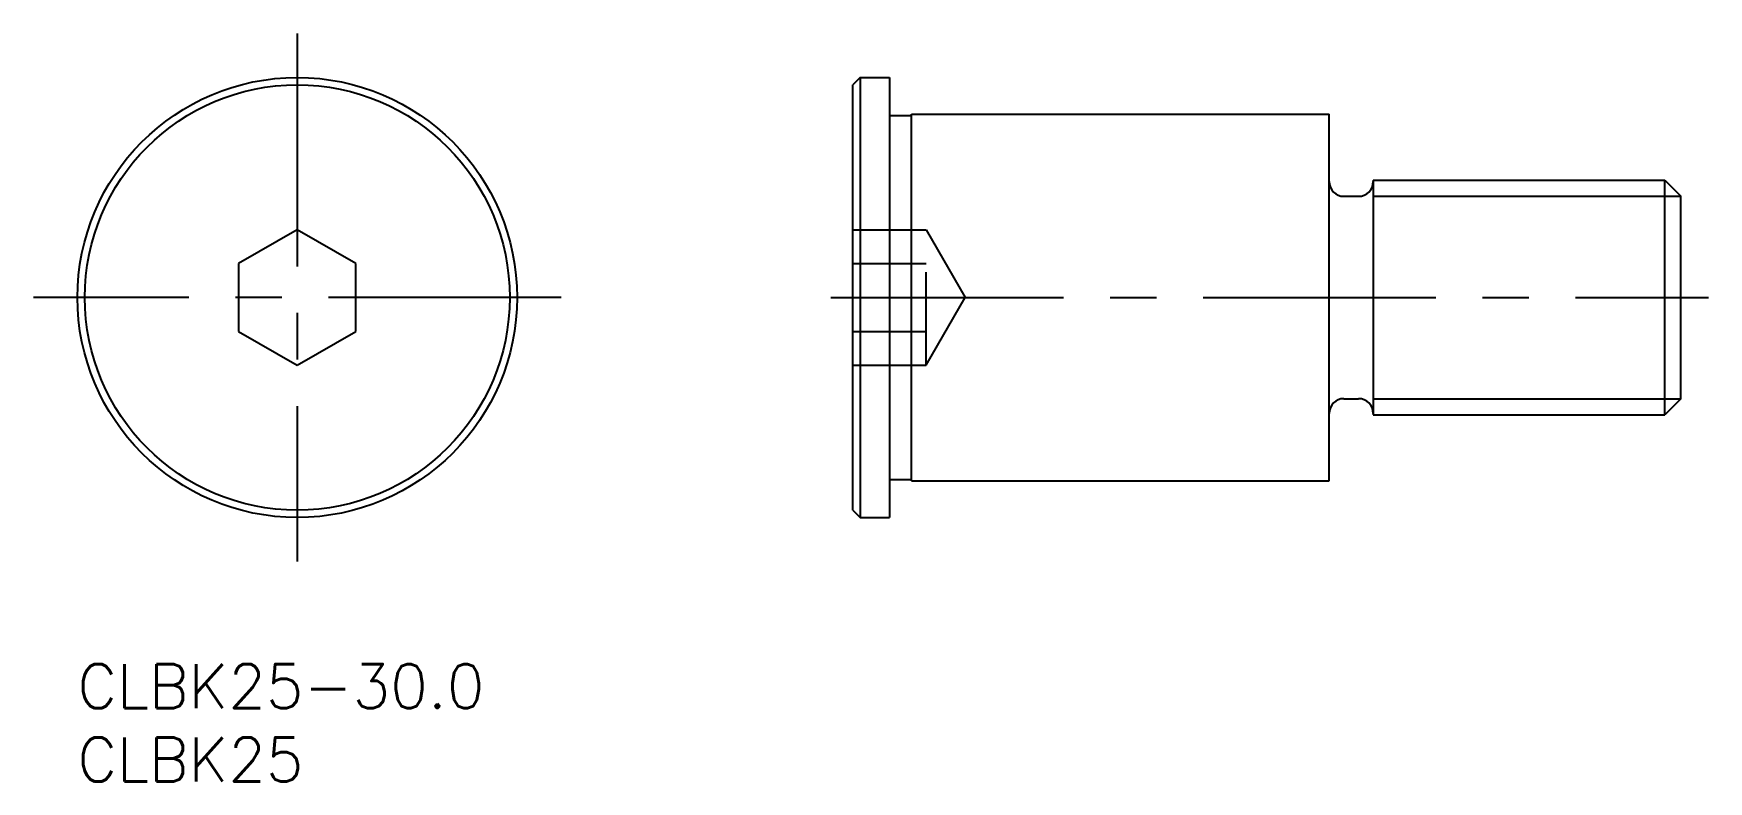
# Model space of a CAD drawing. Extents: x -3 to 111, y -8 to 43.
import ezdxf

# ---------------------------------------------------------------- set-up
doc = ezdxf.new("R2010")
doc.units = 0
doc.header["$LTSCALE"] = 0.5
doc.linetypes.add('CENTER', pattern=[50.8, 31.75, -6.35, 6.35, -6.35])
doc.linetypes.add('DASHED', pattern=[19.05, 12.7, -6.35])
for name, color, linetype in [('MSM_CENTER', 1, 'CENTER'), ('MSM_CONTINUOUS', 7, 'CONTINUOUS'), ('MSM_DASHED', 4, 'DASHED'), ('MSM_NARROW', 5, 'CONTINUOUS'), ('MSM_PART_NUMBER', 7, 'CONTINUOUS')]:
    doc.layers.add(name, color=color, linetype=linetype)
doc.styles.get("Standard").update_dxf_attribs({"font": 'txt.shx', "height": 3, "bigfont": 'bigfont.shx'})

# ---------------------------------------------------------------- blocks, each defined once
blk = doc.blocks.new('*U9')
at = {"layer": 'MSM_PART_NUMBER'}
blk.add_text('CLBK25-30.0', height=3, dxfattribs=at).set_placement((0, -3))
blk = doc.blocks.new('*U10')
at = {"layer": 'MSM_PART_NUMBER'}
blk.add_text('CLBK25', height=3, dxfattribs=at).set_placement((0, -8))

msp = doc.modelspace()

# ---------------------------------------------------------------- linework, layer by layer
at = {"layer": 'MSM_CENTER'}
for p, q in [((15, 43), (15, 7)), ((33, 25), (-3, 25)), ((51.42, 25), (111.3, 25))]:
    msp.add_line(p, q, dxfattribs=at)
at = {"layer": 'MSM_CONTINUOUS'}
for p, q in [((53.42, 40), (52.92, 39.5)), ((52.92, 10.5), (52.92, 39.5)), ((53.42, 40), (55.42, 40)), ((53.42, 40), (53.42, 10)), ((55.42, 40), (55.42, 10)), ((55.42, 37.4), (56.92, 37.4)), ((56.92, 37.5), (85.42, 37.5)), ((56.92, 12.5), (56.92, 37.5)), ((85.42, 12.5), (85.42, 37.5)), ((88.42, 33), (88.42, 17)), ((88.42, 33), (108.33, 33)), ((108.33, 17), (108.33, 33)), ((108.33, 33), (109.42, 31.92)), ((86.42, 31.9), (87.42, 31.9)), ((109.42, 18.08), (109.42, 31.92)), ((15, 29.62), (11, 27.31)), ((19, 27.31), (15, 29.62)), ((11, 27.31), (11, 22.69)), ((19, 22.69), (19, 27.31)), ((11, 22.69), (15, 20.38)), ((15, 20.38), (19, 22.69)), ((86.42, 18.1), (87.42, 18.1)), ((109.42, 18.08), (108.33, 17)), ((88.42, 17), (108.33, 17)), ((55.42, 12.6), (56.92, 12.6)), ((56.92, 12.5), (85.42, 12.5)), ((52.92, 10.5), (53.42, 10)), ((53.42, 10), (55.42, 10))]:
    msp.add_line(p, q, dxfattribs=at)
for radius in [15, 14.5]:
    msp.add_circle((15, 25), radius, dxfattribs=at)
for centre, start, end in [((86.42, 32.9), 180, 270), ((87.42, 32.9), 270, 0), ((86.42, 17.1), 90, 180), ((87.42, 17.1), 0, 90)]:
    msp.add_arc(centre, 1, start, end, dxfattribs=at)
at = {"layer": 'MSM_DASHED'}
for p, q in [((52.92, 29.62), (57.92, 29.62)), ((57.92, 29.62), (60.58, 25)), ((57.92, 20.38), (57.92, 29.62)), ((52.92, 27.31), (57.92, 27.31)), ((57.92, 20.38), (60.58, 25)), ((52.92, 22.69), (57.92, 22.69)), ((52.92, 20.38), (57.92, 20.38))]:
    msp.add_line(p, q, dxfattribs=at)
at = {"layer": 'MSM_NARROW'}
for p, q in [((88.42, 31.92), (109.42, 31.92)), ((88.42, 18.08), (109.42, 18.08))]:
    msp.add_line(p, q, dxfattribs=at)

# ---------------------------------------------------------------- block references
at = {"layer": 'MSM_CONTINUOUS'}
for name in ['*U9', '*U10']:
    msp.add_blockref(name, (0, 0), dxfattribs=at)

doc.saveas('drawing.dxf')
